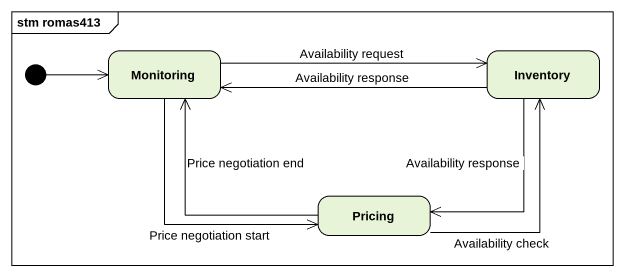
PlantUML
@startuml
mainframe stm romas413
hide empty description
state Monitoring
state Inventory
state Pricing
[*] -right-> Monitoring
Monitoring -right-> Inventory : Availability request
Monitoring --> Pricing : Price negotiation start
Inventory -left-> Monitoring : Availability response
Inventory --> Pricing : Availability response
Pricing -up-> Monitoring : Price negotiation end
Pricing -up-> Inventory : Availability check
@enduml
